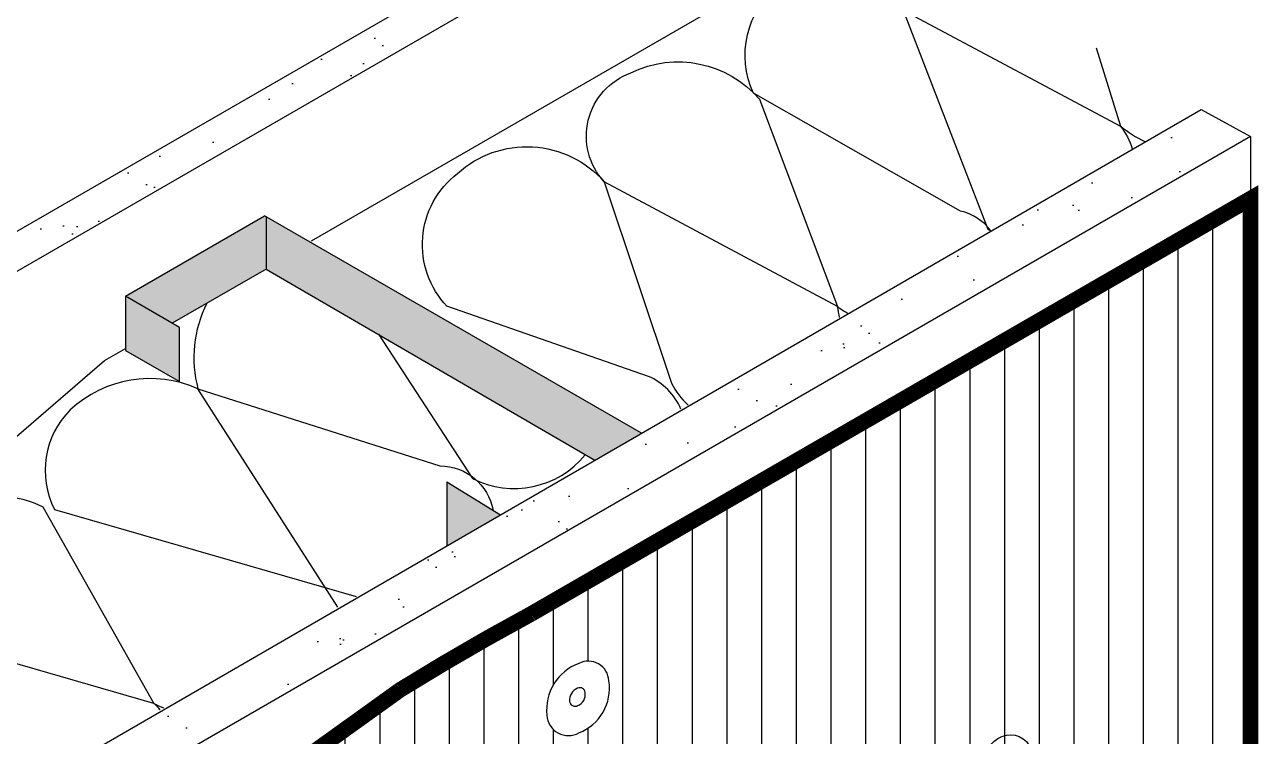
# Model space of a CAD drawing. Extents: x 0 to 51, y -0.2 to 65.8.
# Drawn here: x 19.15 to 26.26, y 56.99 to 61.09 of the extents above; entities that cross this region are included whole.
import ezdxf

# ---------------------------------------------------------------- set-up
doc = ezdxf.new("R2010")
doc.units = 0
doc.header["$LTSCALE"] = 1.5
doc.header["$MEASUREMENT"] = 0
doc.linetypes.add('DASHED', pattern=[0.75, 0.5, -0.25])
for name, color, linetype in [('DUPONTLOGO', 242, 'CONTINUOUS'), ('FASTENING', 7, 'CONTINUOUS'), ('INSULATION', 40, 'CONTINUOUS'), ('STRUCTURE', 252, 'CONTINUOUS'), ('STRUCTURE_SHADING', 254, 'CONTINUOUS'), ('TYVEK', 160, 'DASHED')]:
    doc.layers.add(name, color=color, linetype=linetype)
pattern_1 = [(37.50000000000001, (106.1620206132676, 3.387939527918896), (-0.01574833952740204, 0.4817059422532897), [0, -0.38, 0, -0.425, 0, -0.40625]), (7.499999999999999, (106.1620206132676, 3.387939527918896), (0.4424441763169318, 0.7055365163074351), [0, -0.205, 0, -0.3425, 0, -0.13125]), (327.5, (105.8545206132676, 3.387939527918896), (0.7785354654378738, 0.001414763384241124), [0, -0.125, 0, -0.45, 0, -0.5875]), (317.5, (105.8545206132676, 3.387939527918896), (0.7515316511430733, 0.2194188912335623), [0, -0.0625, 0, -0.295, 0, -0.3375])]

msp = doc.modelspace()

# ---------------------------------------------------------------- hatches: boundary and pattern name
at = {"layer": 'STRUCTURE', "linetype": 'CONTINUOUS'}
h = msp.add_hatch(dxfattribs=at)
h.set_pattern_fill('AR-SAND', color=256, scale=0.25, style=0)
h.set_pattern_definition(pattern_1)
h.paths.add_polyline_path([(23.3395711400328, 62.10903702115419), (23.14099391069398, 62.22532851201645), (10.41934127631632, 54.88047893902188), (10.61791850565513, 54.7641874481596)])
h = msp.add_hatch(dxfattribs=at)
h.set_pattern_fill('AR-SAND', color=256, scale=0.25, style=0)
h.set_pattern_definition(pattern_1)
h.paths.add_polyline_path([(16.86024631034302, 51.43698379917341, -0.02073115222964427), (17.10615309288333, 52.90383281279224, -0.04506024657635373), (17.43598910161178, 53.97918336054689, -0.06032015627787331), (17.90534220913217, 54.8218943387817, -0.02256722528568555), (19.1092249378343, 56.3385624075384), (18.83859199915169, 56.4948124075384, 0.02256722528565227), (17.63470927045122, 54.97814433878403, 0.06032015627807897), (17.16535616292897, 54.13543336054652, 0.04506024657631969), (16.83552015420079, 53.06008281279268, 0.02073115222964958), (16.58961337166038, 51.59323379917347, -0.04479910819462923), (16.39206275847854, 50.68502447485177, -0.0209138494887252), (16.19564605519265, 50.13939632931937, -0.05565526587534104), (15.86672125420159, 49.53523405468896, -0.01612494577826756), (15.25296494511403, 48.71432901744614, -0.03370422444087456), (14.74549472599325, 48.16037313321444), (13.72044409277537, 47.18262817420068), (13.22949007315731, 46.91473419470866), (13.50012301183996, 46.75848419470866), (13.99107703145789, 47.02637817420068), (15.01612766467589, 48.00412313321444, 0.03370422444086479), (15.52359788379654, 48.55807901744597, 0.01612494577826873), (16.13735419288416, 49.37898405468882, 0.05565526587535749), (16.46627899387529, 49.98314632931945, 0.02091384948871565), (16.66269569716111, 50.52877447485158, 0.04479910819463601)])
h.paths.add_polyline_path([(26.22177564621803, 60.4449954736486), (25.93657418452433, 60.6009839408835), (18.83859199915169, 56.4948124075384), (19.10922493783428, 56.3385624075384)])
at = {"layer": 'STRUCTURE_SHADING', "linetype": 'CONTINUOUS'}
h = msp.add_hatch(color=256, dxfattribs=at)
h.paths.add_polyline_path([(20.0449720333917, 59.34221258631795), (19.73247203339172, 59.52263454543972), (19.73247203339183, 59.21013454543965), (20.04497203339169, 59.02971258631795)])
h.paths.add_polyline_path([(20.54437084943963, 59.67888454543969), (20.54437084943963, 59.98054370363059), (20.53498240503449, 59.98596412453517), (19.73247203339172, 59.52263454543972), (20.00310497207445, 59.36638454543964)])
h.paths.add_polyline_path([(20.54437084943963, 59.98054370363058), (20.54437084943963, 59.67888454543969), (22.4371471543801, 58.57657090645682), (22.70636741553184, 58.73231440421019)])
h.paths.add_polyline_path([(21.58503554285279, 58.45305650456142), (21.58503554285279, 58.08362567905167), (21.89506115617215, 58.2629750088715)])
at = {"layer": 'TYVEK', "linetype": 'CONTINUOUS'}
h = msp.add_hatch(dxfattribs=at)
h.set_pattern_fill('_USER', color=23, scale=0.2, angle=90, style=0, pattern_type=0)
h.set_pattern_definition([(90, (0, 0), (-0.2, 1.224646799147353e-17), [])])
edge = h.paths.add_edge_path(flags=16)
edge.add_arc((15.20486344787173, 45.99845781676903), 0.1236384612046913, 182.965864919179, 299.2642124522732)
edge.add_arc((15.16639932356046, 46.14770056537937), 0.2754690588207467, 291.0409942473933, 368.9590057526102)
edge.add_arc((15.3197950224565, 46.1849824156256), 0.118845422004821, 2.708658704977921, 117.2913412950248)
edge.add_arc((15.36335208917642, 46.02427833688044), 0.2837961659147675, 110.211875446986, 186.5185032252826)
edge = h.paths.add_edge_path(flags=16)
edge.add_arc((22.28540582456775, 57.11341758412424), 0.1236384612046967, 182.9658649191789, 299.2642124522687)
edge.add_arc((22.24694170025647, 57.26266033273456), 0.27546905882074, 291.0409942473938, 368.9590057526106)
edge.add_arc((22.40033739915251, 57.29994218298081), 0.118845422004815, 2.708658704971199, 117.2913412950211)
edge.add_arc((22.44389446587243, 57.13923810423565), 0.2837961659147603, 110.2118754469862, 186.518503225284)
edge = h.paths.add_edge_path(flags=16)
edge.add_arc((15.2048634478717, 38.95992321705247), 0.1236384612046981, 182.9658649191756, 299.264212452268)
edge.add_arc((15.16639932356043, 39.10916596566282), 0.2754690588207567, 291.0409942473905, 368.9590057526073)
edge.add_arc((15.31979502245646, 39.14644781590905), 0.1188454220048295, 2.708658704974297, 117.2913412950256)
edge.add_arc((15.36335208917638, 38.98574373716389), 0.2837961659147609, 110.2118754469865, 186.5185032252841)
h.paths.add_polyline_path([(17.66061326135264, 42.93840782372975), (17.66061326135264, 43.00447967887354)], flags=16)
edge = h.paths.add_edge_path()
edge.add_line((26.21665180010597, 53.39818597758214), (26.21665180010597, 60.08429479132846))
edge.add_line((26.21665180010597, 60.08429479132846), (22.07138703004189, 57.69102506046965))
edge.add_arc((28.87200258773617, 45.08379244747263), 14.3244785636954, 118.3433890192903, 121.8367116896234)
edge.add_arc((25.7318330690601, 50.42975646516901), 8.127774684851246, 122.9100498476105, 172.9724392873511)
edge.add_arc((10.99931707202128, 52.32110366562576), 6.725876666030017, 292.5529671337997, 352.3363976587753, ccw=False)
edge.add_line((13.57894198472202, 46.10958595765609), (13.57894198472202, 36.80865921515232))
edge.add_line((13.57894198472202, 36.80865921515232), (19.01612428165539, 39.94781787791987))
edge.add_line((18.92834780964634, 39.99849564766281), (19.0161242816554, 39.94781787791986))
edge.add_line((18.92834780964634, 43.73637687062661), (18.92834780964633, 39.99849564766281))
edge.add_line((18.92834780964633, 43.73637687062661), (18.7555968455213, 43.63662779814316))
edge.add_line((18.7555968455213, 43.63662779814316), (18.7555968455213, 43.57057338833534))
edge.add_line((18.7555968455213, 43.57057338833534), (17.66061545453286, 42.93840901556327))
edge.add_line((17.66061545453286, 42.93840901556327), (17.66058396341251, 43.0044489780574))
edge.add_line((17.66058396341251, 43.0044489780574), (16.36039045814371, 42.2536971842457))
edge.add_line((16.36039045814371, 42.2536971842457), (16.36033367087751, 42.18767051606432))
edge.add_line((16.36029085221745, 42.25373818592598), (16.36029085221745, 42.18766633078224))
edge.add_line((16.36033367087751, 42.18767051606432), (15.26530258302583, 41.55547745185817))
edge.add_line((15.26530258302583, 41.62137654636013), (15.26530258302583, 41.55547745185817))
edge.add_line((15.26530258302583, 41.62137654636013), (14.91348186696234, 41.41822983580171))
edge.add_line((14.91348186696234, 41.41822983580171), (14.9132438977248, 42.68266878117416))
edge.add_line((14.9132438977248, 42.68266878117416), (15.26530258302583, 42.88592995790327))
edge.add_line((15.26530223391847, 42.88592975634604), (15.26512512300199, 44.38346309853792))
edge.add_line((15.26512512300199, 44.38346309853792), (14.91324416479578, 44.18030453259486))
edge.add_line((14.91331823735826, 44.17997106957223), (14.91323460520246, 45.44486124164099))
edge.add_line((14.91324416479578, 45.44468807654939), (15.26497557665901, 45.64792854921239))
edge.add_line((15.26497557665901, 45.64792854921239), (15.2649677907699, 45.71376090321577))
edge.add_line((16.36391209232431, 46.34830830123604), (15.2649677907699, 45.71376090321577))
edge.add_line((16.36391209232431, 46.34830830123604), (16.3638553505066, 46.28233447609615))
edge.add_line((16.3638553505066, 46.28233447609615), (17.6586644509984, 47.029854438775))
edge.add_line((17.6586644509984, 47.029854438775), (17.65863304791721, 47.09570977455345))
edge.add_line((18.7555968455213, 47.72911359903075), (17.65863304791721, 47.09570977455345))
edge.add_line((18.7555968455213, 47.72911359903075), (18.7555968455213, 47.66313610346476))
edge.add_line((18.92834780964635, 47.76286879317668), (18.7555968455213, 47.66313610346476))
edge.add_line((18.92834780964635, 47.76286879317668), (18.92834780964635, 48.12940842713031))
edge.add_line((19.84862049635315, 49.72160139015252), (18.92834780964635, 48.12940842713032))
edge.add_line((19.84862049635316, 49.72160139015252), (26.21665180010597, 53.39818597758214))

# ---------------------------------------------------------------- linework, layer by layer
at = {"layer": 'DUPONTLOGO', "color": 182}
msp.add_ellipse((24.82079467324127, 56.86225513728267), major_axis=(0.1041545791609349, 0.09263469999518924), ratio=0.9031737347499493, dxfattribs=at)
at = {"layer": 'FASTENING'}
for points in [[(22.16193297242135, 57.10702040725467, 0.5560120530374366), (22.34584495972184, 57.00555850925851, 0.3537160203436514), (22.51905004047872, 57.30555850925851, 0.5462522010927994), (22.34584495972184, 57.40555850925852, 0.345824845351463)], [(22.2929024027742, 57.18784125597275, 0.5560120530374857), (22.33888039959932, 57.16247578147371, 0.3537160203436451), (22.38218166978855, 57.23747578147371, 0.5462522010928085), (22.33888039959932, 57.2624757814737, 0.3458248453514566)]]:
    msp.add_lwpolyline(points, format="xyb", close=True, dxfattribs=at)
at = {"layer": 'INSULATION'}
for points in [[(20.80561534371149, 59.84055496634755), (24.02964557383983, 61.70194968758761)], [(13.48655158172394, 53.86190056538123), (19.61138816362573, 59.15106758245147), (19.73247203339183, 59.22097538725546)]]:
    msp.add_lwpolyline(points, dxfattribs=at)
for points in [[(24.19387576275135, 61.60713134381047, 0.2847916483686559), (24.2780949127412, 61.13691012217036), (25.46825731883762, 60.50143454862405, -0.09271651603963564), (25.53474193975383, 60.37257663778851)], [(24.71826928816743, 59.90118593260794, 0.1816266251347496), (24.54484311387743, 60.01243087023806), (23.35244386271032, 60.69142133373266, -0.3448708299361887), (23.4973872919051, 61.31414655467538, -0.4411467991369581), (24.22095945649694, 61.15573663928499), (24.70333893223615, 59.9091197452605, 0.007777833478207217), (24.71548642976633, 59.89957924856096)], [(25.32633512735201, 60.95330562481197), (25.46825731883762, 60.50143454862405, 0.05570116676894336), (25.60717533375019, 60.41439607731075)], [(23.8478006991473, 59.39862065841478, 0.03202871412555267), (23.83567764801158, 59.46293598402627), (22.49195789351084, 60.18182768302963, -0.536747544171772), (22.64578820783724, 60.80913298901198, -0.3427013915770983), (23.38609392120556, 60.65778914064783), (23.83567764801158, 59.46293598402627, 0.02638599692185846), (23.89336742223109, 59.42492861825337)], [(22.93446460817698, 58.87130582043113, 0.1889720325962667), (22.74673838332272, 59.06027425636676), (21.58580398778197, 59.4638564913136, -0.4440705377667843), (21.64620470665231, 60.22922666470287, -0.4190233518637329), (22.49195789351084, 60.18182768302963), (22.87926555178628, 59.02054038581928, 0.09363444631589295), (22.97536033473169, 58.89491697916625)], [(20.20190736101965, 59.48116315821274, 0.1837554878919227), (20.15111615880514, 58.98825538673079), (21.54502665663045, 58.54451193590787, -0.3605427015302063), (21.85151877174995, 58.28967151780915)], [(21.19061639217125, 59.30252455296432), (21.73320212682901, 58.47191159402185, 0.3527059818629059), (22.38327353186061, 58.60794578616639)], [(20.95675040822806, 57.72947199471462), (20.15111615880514, 58.98825538673079, 0.3022487078637421), (19.41469526959003, 58.86659817849965, 0.3254773018761396), (19.32422432532098, 58.29374611530454), (21.06244510614422, 57.79049485700843)], [(19.93408917751927, 57.1390382578709, 0.03099049943975681), (19.896427318181, 57.1749837996588), (18.51449444154409, 57.573846513894, -0.6628890130937112), (18.4329247509408, 58.0217223657508, -0.4196590541152578), (19.25648083116306, 58.3090257602582), (19.896427318181, 57.1749837996588, 0.01957912682887963), (19.95261066805517, 57.1497316454176)]]:
    msp.add_lwpolyline(points, format="xyb", dxfattribs=at)
at = {"layer": 'STRUCTURE'}
for p, q in [((10.41934127631629, 54.88047893902188), (23.14099391069396, 62.22532851201647)), ((10.61791850565513, 54.76418744815958), (23.3395711400328, 62.10903702115419)), ((18.83859199915167, 56.49481240753841), (25.93145556569073, 60.59802282793676)), ((25.9314503384123, 60.5980256869514), (26.21665180010597, 60.44203721971652)), ((26.21665180010596, 60.44203721971651), (19.1092249378343, 56.3385624075384)), ((19.73247203339172, 59.52263454543972), (20.53498240503451, 59.98596412453518)), ((22.70636741553184, 58.73231440421019), (20.53498240503733, 59.98596412453353)), ((20.54437084943963, 59.98054370363058), (20.54437084943963, 59.67888454543971)), ((20.54437084943963, 59.67888454543971), (20.00310497207444, 59.36638454543965)), ((20.54437084943963, 59.67888454543968), (22.4371471543801, 58.57657090645682)), ((19.73247203339172, 59.52263454543971), (19.73247203339183, 59.21013454543965)), ((20.0449720333917, 59.34221258631795), (19.73247203339172, 59.52263454543972)), ((19.73247203339183, 59.21013454543965), (20.04497203339169, 59.02971258631795)), ((21.58503554285279, 58.45305650456144), (21.89506115617212, 58.26297500887151))]:
    msp.add_line(p, q, dxfattribs=at)
at = {"layer": 'STRUCTURE', "linetype": 'CONTINUOUS'}
for p, q in [((26.21665180010597, 60.44203721971651), (26.21665180010597, 53.39818597758214)), ((20.04497203339169, 59.02971258631795), (20.0449720333917, 59.34221258631795))]:
    msp.add_line(p, q, dxfattribs=at)
at = {"layer": 'STRUCTURE'}
msp.add_lwpolyline([(21.58503554285279, 58.45305650456145), (21.58503554285279, 58.08362567905169)], dxfattribs=at)
at = {"layer": 'TYVEK', "color": 23, "const_width": 0.09}
msp.add_lwpolyline([(26.21665180010597, 53.39818597758214), (26.21665180010597, 60.08429479132846), (22.07138703004189, 57.69102506046965, 0.01524367616600851), (21.31583660133116, 57.25322307128018, 0.2219802846438513), (17.66511898571805, 51.42416343684601, -0.2669366406480506), (13.57894198472202, 46.10958595765609), (13.57894198472202, 36.80865921515232), (19.01612428165539, 39.94781787791987)], format="xyb", dxfattribs=at)

doc.saveas('drawing.dxf')
